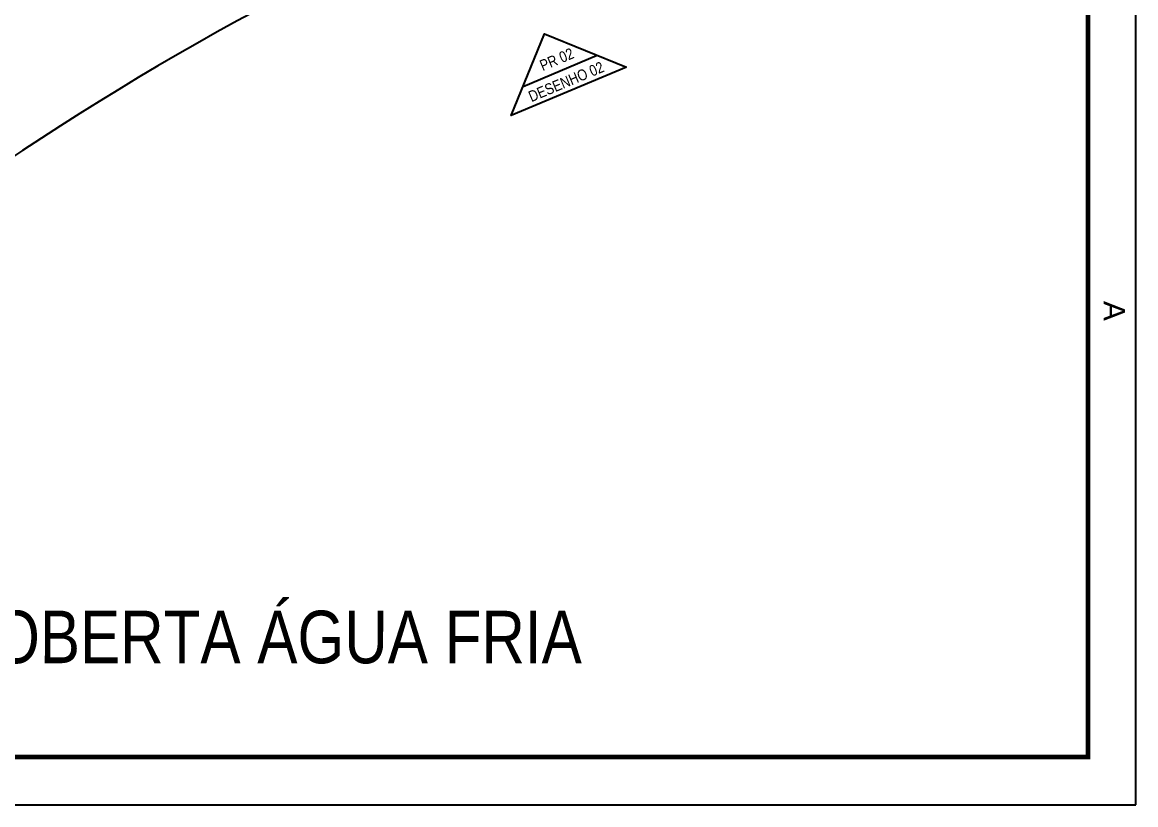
# Model space of a CAD drawing. Header units: millimetres. Extents: x 1904 to 2142, y -1319 to -1235.
# Drawn here: x 2118.51 to 2141.87, y -1319.02 to -1302.6 of the extents above; entities that cross this region are included whole.
import ezdxf
from ezdxf.enums import TextEntityAlignment as Align

# ---------------------------------------------------------------- set-up
doc = ezdxf.new("R2010")
doc.units = ezdxf.units.MM
doc.header["$LTSCALE"] = 30
for name, color, linetype in [('arquitetura', 8, 'CONTINUOUS'), ('E-txt-g', 3, 'CONTINUOUS'), ('E-TXT-Y', 2, 'CONTINUOUS'), ('HIDROSSANITÁRIO', 8, 'CONTINUOUS'), ("PRANCHA - PROJETU'S", 7, 'CONTINUOUS')]:
    doc.layers.add(name, color=color, linetype=linetype)
doc.layers.add('E-Txt-W', color=7, linetype='CONTINUOUS', lineweight=20)
doc.styles.add('ARIAL', font='arial.ttf', dxfattribs={"height": 2})
doc.styles.add('ESC 1.100', font='ARIALN.TTF', dxfattribs={"height": 0.2})
doc.styles.add('F2', font='ARIALN.TTF')

# ---------------------------------------------------------------- blocks, each defined once
blk = doc.blocks.new('IND_DES')
at = {"layer": 'E-txt-g', "color": 7, "style": 'F2'}
blk.add_attdef('ESCALA', (0.4897, -0.2812), '', height=0.1, dxfattribs=at)
at = {"layer": 'E-Txt-W', "color": 6, "style": 'F2'}
blk.add_attdef('00', text='', height=0.4, dxfattribs=at).set_placement((-0.7083, -0.2881), align=Align.CENTER)
at = {"layer": 'E-TXT-Y', "color": 7, "style": 'F2'}
for tag, p in [('PROJETO', (-0.4563, 0.1829)), ('DESENHO', (-0.4582, -0.0658))]:
    blk.add_attdef(tag, p, '', height=0.175, dxfattribs=at)
blk = doc.blocks.new('ADFSGASDFG')
at = {"layer": "PRANCHA - PROJETU'S", "color": 1}
for p, q in [((360.678, 107.346), (276.578, 107.346)), ((360.678, 47.946), (360.678, 107.346))]:
    blk.add_line(p, q, dxfattribs=at)
at = {"layer": "PRANCHA - PROJETU'S", "color": 4, "const_width": 0.1}
blk.add_lwpolyline([(279.078, 106.346), (359.678, 106.346), (359.678, 48.946), (279.078, 48.946)], close=True, dxfattribs=at)

msp = doc.modelspace()

# ---------------------------------------------------------------- linework, layer by layer
at = {"layer": 'arquitetura'}
msp.add_line((2129.017, -1303.948), (2130.569, -1303.296), dxfattribs=at)
msp.add_lwpolyline([(2131.184, -1303.547), (2128.767, -1304.562), (2129.467, -1302.846), (2131.184, -1303.547)], dxfattribs=at)
at = {"layer": 'arquitetura', "linetype": 'Continuous'}
for radius, start, end in [(62.185, 115.3479, 136.46898), (61.954, 115.36196, 137.00675)]:
    msp.add_arc((2149.958, -1352.686), radius, start, end, dxfattribs=at)
at = {"layer": 'arquitetura'}
msp.add_ellipse((2152.744, -1356.932), major_axis=(0, -61.954), ratio=0.99981, start_param=3.448195, end_param=3.944068, dxfattribs=at)
at = {"layer": "PRANCHA - PROJETU'S", "color": 1}
msp.add_lwpolyline([(2118.618, -1318.019), (2140.868, -1318.019), (2140.868, -1300.519)], dxfattribs=at)

# ---------------------------------------------------------------- block references
at = {"layer": 'HIDROSSANITÁRIO'}
ref = msp.add_blockref('IND_DES', (2112.509, -1315.632), dxfattribs=dict(at, xscale=6.29989936729634, yscale=6.299899367296339, zscale=6.299899367296339, rotation=359.9803566605726))
ref.add_attrib('DESENHO', 'PLANTA DE COBERTA ÁGUA FRIA', (2109.622, -1316.046), dxfattribs={"layer": 'E-TXT-Y', "color": 2, "height": 1.10248, "rotation": 359.9804, "style": 'F2'})
at = {"layer": "PRANCHA - PROJETU'S", "color": 1, "rotation": 270}
msp.add_blockref('ADFSGASDFG', (2034.522, -958.341), dxfattribs=at)

# ---------------------------------------------------------------- texts
at = {"layer": 'arquitetura', "char_height": 0.231, "attachment_point": 5, "rotation": 22.7982, "style": 'ESC 1.100'}
for s, insert, width in [('PR 02', (2129.725, -1303.383), 1.04446), ('DESENHO 02', (2129.922, -1303.851), 2.22753)]:
    msp.add_mtext(s, dxfattribs=dict(at, insert=insert, width=width))
at = {"layer": "PRANCHA - PROJETU'S", "color": 50, "linetype": 'Continuous', "style": 'ARIAL'}
msp.add_text('A', height=0.45, rotation=270, dxfattribs=at).set_placement((2141.418, -1308.659), align=Align.MIDDLE)

doc.saveas('drawing.dxf')
